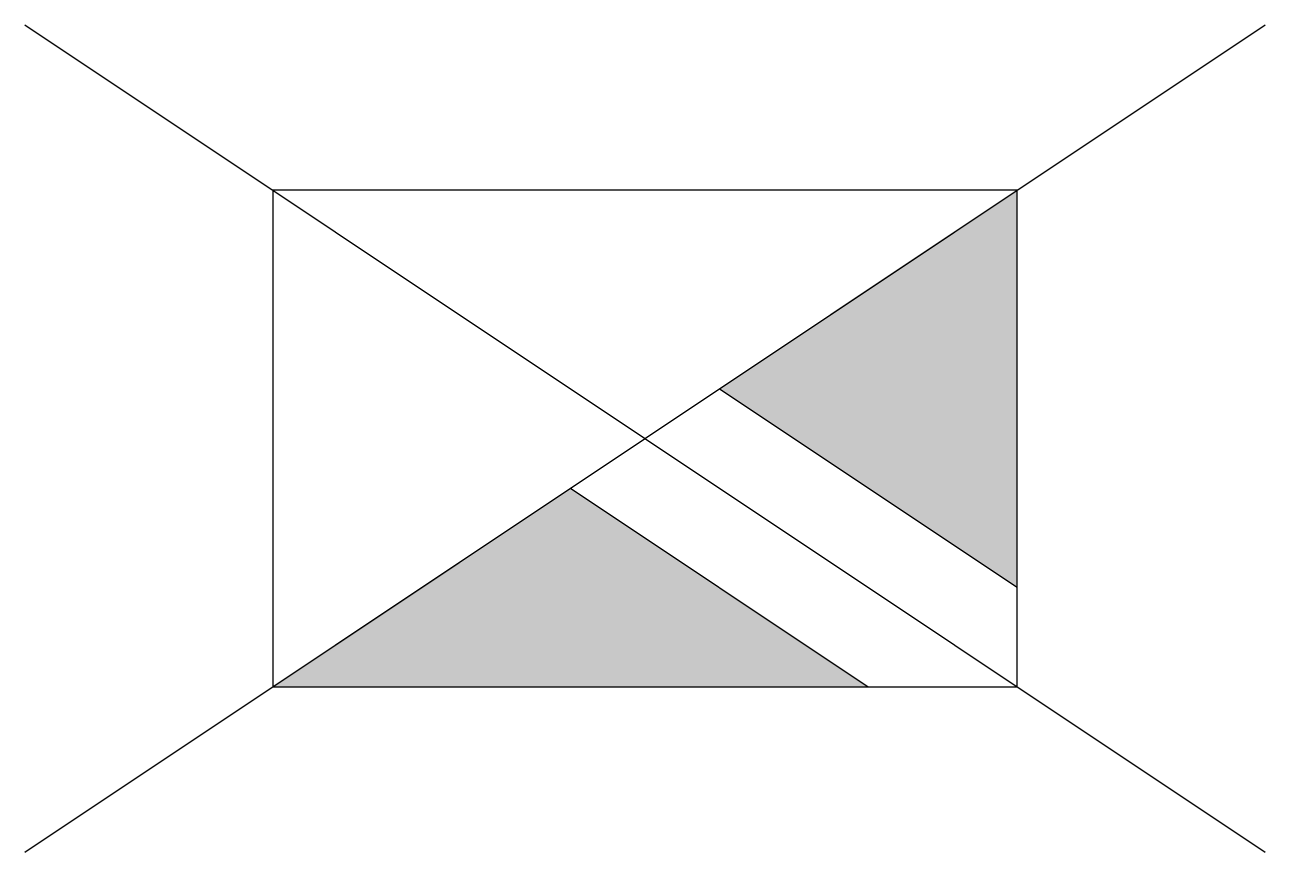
# Model space of a CAD drawing. Extents: x -1.88 to 1.88, y -0.5 to 2.
import ezdxf

# ---------------------------------------------------------------- set-up
doc = ezdxf.new("R2010")
doc.units = 0
doc.header["$LTSCALE"] = 0.2

msp = doc.modelspace()

# ---------------------------------------------------------------- hatches: boundary and pattern name
h = msp.add_hatch(color=256)
h.dxf.hatch_style = 1
h.paths.add_polyline_path([(-0.2253, 0.5998), (-1.125, 0), (0.6743, 0)])
h.paths.add_polyline_path([(1.125, 1.5), (0.2253, 0.9002), (1.125, 0.3005)])

# ---------------------------------------------------------------- linework, layer by layer
for p, q in [((-1.875, -0.5), (1.875, 2)), ((-1.875, 2), (1.875, -0.5)), ((-1.125, 0), (1.125, 1.5))]:
    msp.add_line(p, q)
at = {"flags": 128}
msp.add_lwpolyline([(-1.125, 0), (1.125, 0), (1.125, 1.5), (-1.125, 1.5)], close=True, dxfattribs=at)
for points in [[(0.2253, 0.9002), (1.125, 0.3005)], [(-0.2253, 0.5998), (0.6743, 0)]]:
    msp.add_lwpolyline(points, dxfattribs=at)

doc.saveas('drawing.dxf')
